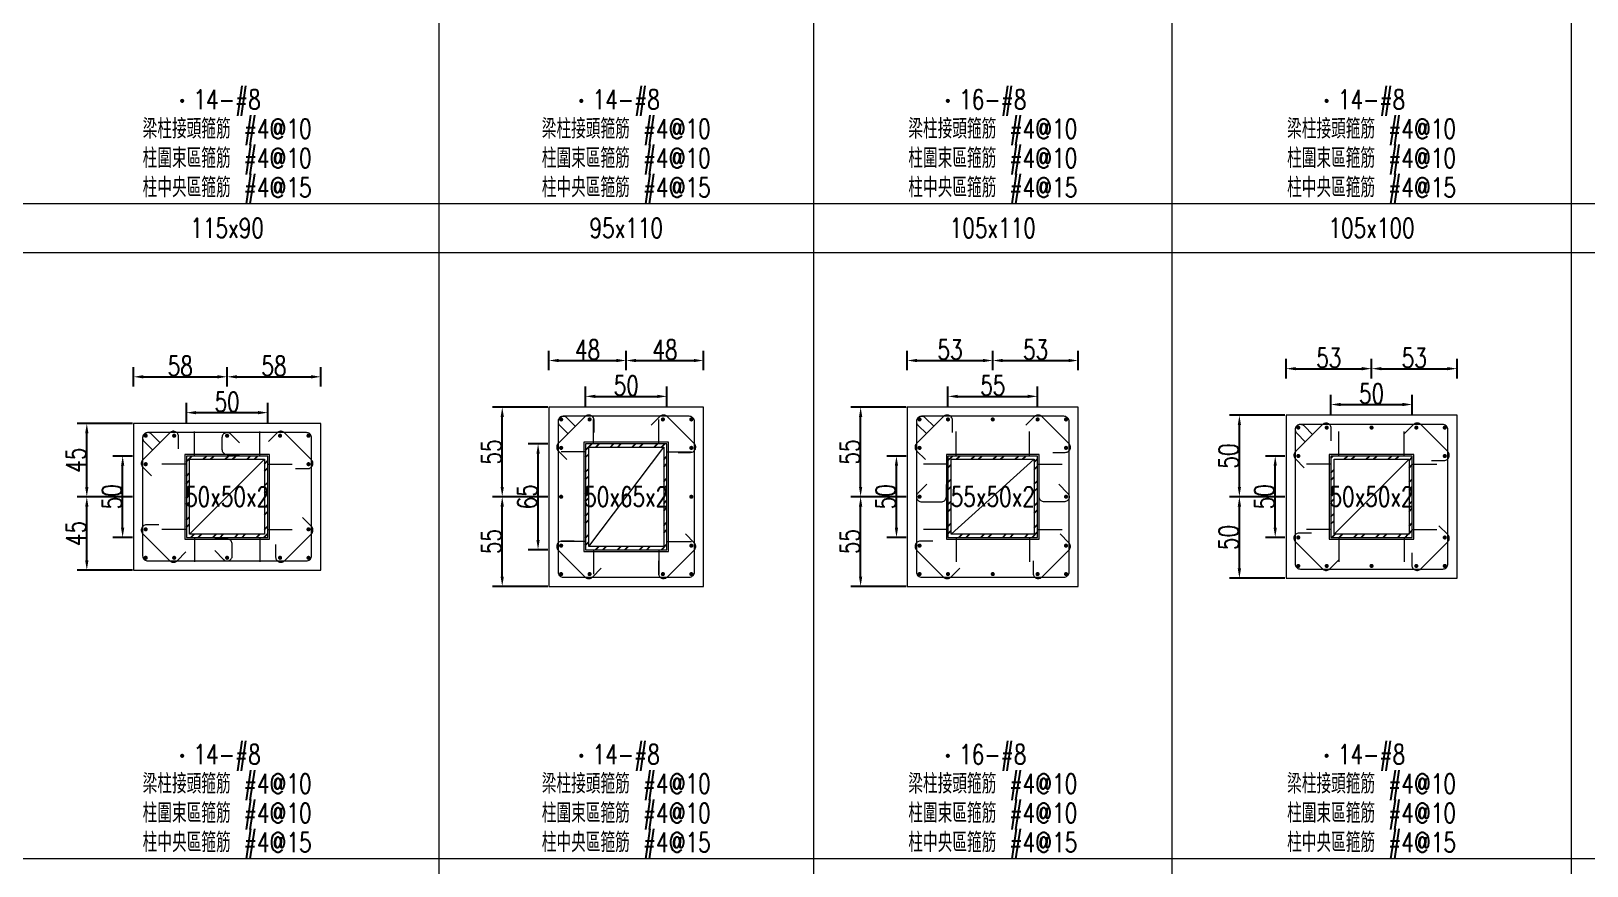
# Model space of a CAD drawing. Header units: millimetres. Extents: x 0 to 3905, y 0 to 8880.
# Drawn here: x 1970 to 2925, y 6055 to 6568 of the extents above; entities that cross this region are included whole.
import ezdxf
from ezdxf.enums import TextEntityAlignment as Align

# ---------------------------------------------------------------- set-up
doc = ezdxf.new("R2010")
doc.units = ezdxf.units.MM
doc.layers.get('DEFPOINTS').update_dxf_attribs({"color": 3})
for name, color, linetype in [('Hatch線', 6, 'Continuous'), ('主筋斷面', 2, 'Continuous'), ('文字-主筋根數', 7, 'Continuous'), ('文字-剪力筋 中央區', 7, 'Continuous'), ('文字-剪力筋-BC', 7, 'Continuous'), ('文字-剪力筋-圍束區', 7, 'Continuous'), ('文字-斷面尺寸', 7, 'Continuous'), ('文字-輔助字', 7, 'Continuous'), ('柱斷面線', 4, 'Continuous'), ('標註字', 4, 'Continuous'), ('箍筋線', 1, 'Continuous'), ('網格線', 7, 'Continuous'), ('鋼柱', 11, 'Continuous')]:
    doc.layers.add(name, color=color, linetype=linetype)
doc.styles.add('note', font='txt.shx', dxfattribs={"width": 0.75, "height": 12})
doc.styles.add('txt', font='txt.shx', dxfattribs={"height": 0.2, "bigfont": 'chineset.shx'})
doc.dimstyles.new('RCAD_DIM', dxfattribs={"dimtxt": 12, "dimasz": 6, "dimexe": 6, "dimexo": 0.625, "dimtad": 1, "dimdec": 0, "dimdsep": 46, "dimtxsty": 'note', "dimcen": 2.5, "dimclrd": 256, "dimclre": 256, "dimclrt": 256, "dimadec": 0, "dimazin": 0, "dimtfac": 1, "dimtmove": 0, "dimatfit": 3, "dimfxl": 0, "dimtolj": 1, "dimarcsym": 0})

# ---------------------------------------------------------------- blocks, each defined once
blk = doc.blocks.new('*D1164')
at = {"layer": 'DEFPOINTS', "color": 0}
for p in [(2115, 6333.625), (2065, 6327), (2115, 6327)]:
    blk.add_point(p, dxfattribs=at)
at = {"layer": '標註字', "lineweight": -2}
for p, q in [((2065, 6327.625), (2065, 6339.625)), ((2071, 6333.625), (2109, 6333.625)), ((2115, 6327.625), (2115, 6339.625))]:
    blk.add_line(p, q, dxfattribs=at)
at = {"layer": '標註字'}
for points in [[(2071, 6334.625), (2071, 6332.625), (2065, 6333.625)], [(2109, 6332.625), (2109, 6334.625), (2115, 6333.625)]]:
    blk.add_solid(points, dxfattribs=at)
at = {"layer": '標註字', "insert": (2090, 6340.25), "char_height": 12, "attachment_point": 5, "style": 'note'}
blk.add_mtext('\\A1;50', dxfattribs=at)
blk = doc.blocks.new('*D1165')
at = {"layer": 'DEFPOINTS', "color": 0}
for p in [(2025.875, 6307), (2032.5, 6307), (2032.5, 6257)]:
    blk.add_point(p, dxfattribs=at)
at = {"layer": '標註字', "lineweight": -2}
for p, q in [((2031.875, 6307), (2019.875, 6307)), ((2025.875, 6263), (2025.875, 6301)), ((2031.875, 6257), (2019.875, 6257))]:
    blk.add_line(p, q, dxfattribs=at)
at = {"layer": '標註字'}
for points in [[(2026.875, 6301), (2024.875, 6301), (2025.875, 6307)], [(2024.875, 6263), (2026.875, 6263), (2025.875, 6257)]]:
    blk.add_solid(points, dxfattribs=at)
at = {"layer": '標註字', "insert": (2019.25, 6282), "char_height": 12, "attachment_point": 5, "rotation": 90, "style": 'note'}
blk.add_mtext('\\A1;50', dxfattribs=at)
blk = doc.blocks.new('*D1166')
at = {"layer": 'DEFPOINTS', "color": 0}
for p in [(2090, 6355.625), (2032.5, 6349), (2090, 6349)]:
    blk.add_point(p, dxfattribs=at)
at = {"layer": '標註字', "lineweight": -2}
for p, q in [((2032.5, 6349.625), (2032.5, 6361.625)), ((2090, 6349.625), (2090, 6361.625)), ((2038.5, 6355.625), (2084, 6355.625))]:
    blk.add_line(p, q, dxfattribs=at)
at = {"layer": '標註字'}
for points in [[(2038.5, 6356.625), (2038.5, 6354.625), (2032.5, 6355.625)], [(2084, 6354.625), (2084, 6356.625), (2090, 6355.625)]]:
    blk.add_solid(points, dxfattribs=at)
at = {"layer": '標註字', "insert": (2061.25, 6362.25), "char_height": 12, "attachment_point": 5, "style": 'note'}
blk.add_mtext('\\A1;58', dxfattribs=at)
blk = doc.blocks.new('*D1167')
at = {"layer": 'DEFPOINTS', "color": 0}
for p in [(2147.5, 6355.625), (2090, 6349), (2147.5, 6349)]:
    blk.add_point(p, dxfattribs=at)
at = {"layer": '標註字', "lineweight": -2}
for p, q in [((2090, 6349.625), (2090, 6361.625)), ((2147.5, 6349.625), (2147.5, 6361.625)), ((2096, 6355.625), (2141.5, 6355.625))]:
    blk.add_line(p, q, dxfattribs=at)
at = {"layer": '標註字'}
for points in [[(2096, 6356.625), (2096, 6354.625), (2090, 6355.625)], [(2141.5, 6354.625), (2141.5, 6356.625), (2147.5, 6355.625)]]:
    blk.add_solid(points, dxfattribs=at)
at = {"layer": '標註字', "insert": (2118.75, 6362.25), "char_height": 12, "attachment_point": 5, "style": 'note'}
blk.add_mtext('\\A1;58', dxfattribs=at)
blk = doc.blocks.new('*D1168')
at = {"layer": 'DEFPOINTS', "color": 0}
for p in [(2003.875, 6282), (2032.5, 6282), (2032.5, 6237)]:
    blk.add_point(p, dxfattribs=at)
at = {"layer": '標註字', "lineweight": -2}
for p, q in [((2031.875, 6282), (1997.875, 6282)), ((2003.875, 6243), (2003.875, 6276)), ((2031.875, 6237), (1997.875, 6237))]:
    blk.add_line(p, q, dxfattribs=at)
at = {"layer": '標註字'}
for points in [[(2004.875, 6276), (2002.875, 6276), (2003.875, 6282)], [(2002.875, 6243), (2004.875, 6243), (2003.875, 6237)]]:
    blk.add_solid(points, dxfattribs=at)
at = {"layer": '標註字', "insert": (1997.25, 6259.5), "char_height": 12, "attachment_point": 5, "rotation": 90, "style": 'note'}
blk.add_mtext('\\A1;45', dxfattribs=at)
blk = doc.blocks.new('*D1169')
at = {"layer": 'DEFPOINTS', "color": 0}
for p in [(2003.875, 6327), (2032.5, 6327), (2032.5, 6282)]:
    blk.add_point(p, dxfattribs=at)
at = {"layer": '標註字', "lineweight": -2}
for p, q in [((2031.875, 6327), (1997.875, 6327)), ((2003.875, 6288), (2003.875, 6321)), ((2031.875, 6282), (1997.875, 6282))]:
    blk.add_line(p, q, dxfattribs=at)
at = {"layer": '標註字'}
for points in [[(2004.875, 6321), (2002.875, 6321), (2003.875, 6327)], [(2002.875, 6288), (2004.875, 6288), (2003.875, 6282)]]:
    blk.add_solid(points, dxfattribs=at)
at = {"layer": '標註字', "insert": (1997.25, 6304.5), "char_height": 12, "attachment_point": 5, "rotation": 90, "style": 'note'}
blk.add_mtext('\\A1;45', dxfattribs=at)
blk = doc.blocks.new('Circle_Filled')
at = {"const_width": 0.5}
blk.add_lwpolyline([(-0.25, 0, 1), (0.25, 0, 1)], format="xyb", close=True, dxfattribs=at)
blk = doc.blocks.new('*D1296')
at = {"layer": 'DEFPOINTS', "color": 0}
for p in [(2360, 6343.625), (2310, 6337), (2360, 6337)]:
    blk.add_point(p, dxfattribs=at)
at = {"layer": '標註字', "lineweight": -2}
for p, q in [((2310, 6337.625), (2310, 6349.625)), ((2316, 6343.625), (2354, 6343.625)), ((2360, 6337.625), (2360, 6349.625))]:
    blk.add_line(p, q, dxfattribs=at)
at = {"layer": '標註字'}
for points in [[(2316, 6344.625), (2316, 6342.625), (2310, 6343.625)], [(2354, 6342.625), (2354, 6344.625), (2360, 6343.625)]]:
    blk.add_solid(points, dxfattribs=at)
at = {"layer": '標註字', "insert": (2335, 6350.25), "char_height": 12, "attachment_point": 5, "style": 'note'}
blk.add_mtext('\\A1;50', dxfattribs=at)
blk = doc.blocks.new('*D1297')
at = {"layer": 'DEFPOINTS', "color": 0}
for p in [(2280.875, 6314.5), (2287.5, 6314.5), (2287.5, 6249.5)]:
    blk.add_point(p, dxfattribs=at)
at = {"layer": '標註字', "lineweight": -2}
for p, q in [((2286.875, 6314.5), (2274.875, 6314.5)), ((2280.875, 6255.5), (2280.875, 6308.5)), ((2286.875, 6249.5), (2274.875, 6249.5))]:
    blk.add_line(p, q, dxfattribs=at)
at = {"layer": '標註字'}
for points in [[(2281.875, 6308.5), (2279.875, 6308.5), (2280.875, 6314.5)], [(2279.875, 6255.5), (2281.875, 6255.5), (2280.875, 6249.5)]]:
    blk.add_solid(points, dxfattribs=at)
at = {"layer": '標註字', "insert": (2274.25, 6282), "char_height": 12, "attachment_point": 5, "rotation": 90, "style": 'note'}
blk.add_mtext('\\A1;65', dxfattribs=at)
blk = doc.blocks.new('*D1298')
at = {"layer": 'DEFPOINTS', "color": 0}
for p in [(2335, 6365.625), (2287.5, 6359), (2335, 6359)]:
    blk.add_point(p, dxfattribs=at)
at = {"layer": '標註字', "lineweight": -2}
for p, q in [((2287.5, 6359.625), (2287.5, 6371.625)), ((2335, 6359.625), (2335, 6371.625)), ((2293.5, 6365.625), (2329, 6365.625))]:
    blk.add_line(p, q, dxfattribs=at)
at = {"layer": '標註字'}
for points in [[(2293.5, 6366.625), (2293.5, 6364.625), (2287.5, 6365.625)], [(2329, 6364.625), (2329, 6366.625), (2335, 6365.625)]]:
    blk.add_solid(points, dxfattribs=at)
at = {"layer": '標註字', "insert": (2311.25, 6372.25), "char_height": 12, "attachment_point": 5, "style": 'note'}
blk.add_mtext('\\A1;48', dxfattribs=at)
blk = doc.blocks.new('*D1299')
at = {"layer": 'DEFPOINTS', "color": 0}
for p in [(2382.5, 6365.625), (2335, 6359), (2382.5, 6359)]:
    blk.add_point(p, dxfattribs=at)
at = {"layer": '標註字', "lineweight": -2}
for p, q in [((2335, 6359.625), (2335, 6371.625)), ((2382.5, 6359.625), (2382.5, 6371.625)), ((2341, 6365.625), (2376.5, 6365.625))]:
    blk.add_line(p, q, dxfattribs=at)
at = {"layer": '標註字'}
for points in [[(2341, 6366.625), (2341, 6364.625), (2335, 6365.625)], [(2376.5, 6364.625), (2376.5, 6366.625), (2382.5, 6365.625)]]:
    blk.add_solid(points, dxfattribs=at)
at = {"layer": '標註字', "insert": (2358.75, 6372.25), "char_height": 12, "attachment_point": 5, "style": 'note'}
blk.add_mtext('\\A1;48', dxfattribs=at)
blk = doc.blocks.new('*D1300')
at = {"layer": 'DEFPOINTS', "color": 0}
for p in [(2258.875, 6282), (2287.5, 6282), (2287.5, 6227)]:
    blk.add_point(p, dxfattribs=at)
at = {"layer": '標註字', "lineweight": -2}
for p, q in [((2286.875, 6282), (2252.875, 6282)), ((2258.875, 6233), (2258.875, 6276)), ((2286.875, 6227), (2252.875, 6227))]:
    blk.add_line(p, q, dxfattribs=at)
at = {"layer": '標註字'}
for points in [[(2259.875, 6276), (2257.875, 6276), (2258.875, 6282)], [(2257.875, 6233), (2259.875, 6233), (2258.875, 6227)]]:
    blk.add_solid(points, dxfattribs=at)
at = {"layer": '標註字', "insert": (2252.25, 6254.5), "char_height": 12, "attachment_point": 5, "rotation": 90, "style": 'note'}
blk.add_mtext('\\A1;55', dxfattribs=at)
blk = doc.blocks.new('*D1301')
at = {"layer": 'DEFPOINTS', "color": 0}
for p in [(2258.875, 6337), (2287.5, 6337), (2287.5, 6282)]:
    blk.add_point(p, dxfattribs=at)
at = {"layer": '標註字', "lineweight": -2}
for p, q in [((2286.875, 6337), (2252.875, 6337)), ((2258.875, 6288), (2258.875, 6331)), ((2286.875, 6282), (2252.875, 6282))]:
    blk.add_line(p, q, dxfattribs=at)
at = {"layer": '標註字'}
for points in [[(2259.875, 6331), (2257.875, 6331), (2258.875, 6337)], [(2257.875, 6288), (2259.875, 6288), (2258.875, 6282)]]:
    blk.add_solid(points, dxfattribs=at)
at = {"layer": '標註字', "insert": (2252.25, 6309.5), "char_height": 12, "attachment_point": 5, "rotation": 90, "style": 'note'}
blk.add_mtext('\\A1;55', dxfattribs=at)
blk = doc.blocks.new('*D1428')
at = {"layer": 'DEFPOINTS', "color": 0}
for p in [(2587.5, 6343.625), (2532.5, 6337), (2587.5, 6337)]:
    blk.add_point(p, dxfattribs=at)
at = {"layer": '標註字', "lineweight": -2}
for p, q in [((2532.5, 6337.625), (2532.5, 6349.625)), ((2538.5, 6343.625), (2581.5, 6343.625)), ((2587.5, 6337.625), (2587.5, 6349.625))]:
    blk.add_line(p, q, dxfattribs=at)
at = {"layer": '標註字'}
for points in [[(2538.5, 6344.625), (2538.5, 6342.625), (2532.5, 6343.625)], [(2581.5, 6342.625), (2581.5, 6344.625), (2587.5, 6343.625)]]:
    blk.add_solid(points, dxfattribs=at)
at = {"layer": '標註字', "insert": (2560, 6350.25), "char_height": 12, "attachment_point": 5, "style": 'note'}
blk.add_mtext('\\A1;55', dxfattribs=at)
blk = doc.blocks.new('*D1429')
at = {"layer": 'DEFPOINTS', "color": 0}
for p in [(2500.875, 6307), (2507.5, 6307), (2507.5, 6257)]:
    blk.add_point(p, dxfattribs=at)
at = {"layer": '標註字', "lineweight": -2}
for p, q in [((2506.875, 6307), (2494.875, 6307)), ((2500.875, 6263), (2500.875, 6301)), ((2506.875, 6257), (2494.875, 6257))]:
    blk.add_line(p, q, dxfattribs=at)
at = {"layer": '標註字'}
for points in [[(2501.875, 6301), (2499.875, 6301), (2500.875, 6307)], [(2499.875, 6263), (2501.875, 6263), (2500.875, 6257)]]:
    blk.add_solid(points, dxfattribs=at)
at = {"layer": '標註字', "insert": (2494.25, 6282), "char_height": 12, "attachment_point": 5, "rotation": 90, "style": 'note'}
blk.add_mtext('\\A1;50', dxfattribs=at)
blk = doc.blocks.new('*D1430')
at = {"layer": 'DEFPOINTS', "color": 0}
for p in [(2560, 6365.625), (2507.5, 6359), (2560, 6359)]:
    blk.add_point(p, dxfattribs=at)
at = {"layer": '標註字', "lineweight": -2}
for p, q in [((2507.5, 6359.625), (2507.5, 6371.625)), ((2560, 6359.625), (2560, 6371.625)), ((2513.5, 6365.625), (2554, 6365.625))]:
    blk.add_line(p, q, dxfattribs=at)
at = {"layer": '標註字'}
for points in [[(2513.5, 6366.625), (2513.5, 6364.625), (2507.5, 6365.625)], [(2554, 6364.625), (2554, 6366.625), (2560, 6365.625)]]:
    blk.add_solid(points, dxfattribs=at)
at = {"layer": '標註字', "insert": (2533.75, 6372.25), "char_height": 12, "attachment_point": 5, "style": 'note'}
blk.add_mtext('\\A1;53', dxfattribs=at)
blk = doc.blocks.new('*D1431')
at = {"layer": 'DEFPOINTS', "color": 0}
for p in [(2612.5, 6365.625), (2560, 6359), (2612.5, 6359)]:
    blk.add_point(p, dxfattribs=at)
at = {"layer": '標註字', "lineweight": -2}
for p, q in [((2560, 6359.625), (2560, 6371.625)), ((2612.5, 6359.625), (2612.5, 6371.625)), ((2566, 6365.625), (2606.5, 6365.625))]:
    blk.add_line(p, q, dxfattribs=at)
at = {"layer": '標註字'}
for points in [[(2566, 6366.625), (2566, 6364.625), (2560, 6365.625)], [(2606.5, 6364.625), (2606.5, 6366.625), (2612.5, 6365.625)]]:
    blk.add_solid(points, dxfattribs=at)
at = {"layer": '標註字', "insert": (2586.25, 6372.25), "char_height": 12, "attachment_point": 5, "style": 'note'}
blk.add_mtext('\\A1;53', dxfattribs=at)
blk = doc.blocks.new('*D1432')
at = {"layer": 'DEFPOINTS', "color": 0}
for p in [(2478.875, 6282), (2507.5, 6282), (2507.5, 6227)]:
    blk.add_point(p, dxfattribs=at)
at = {"layer": '標註字', "lineweight": -2}
for p, q in [((2506.875, 6282), (2472.875, 6282)), ((2478.875, 6233), (2478.875, 6276)), ((2506.875, 6227), (2472.875, 6227))]:
    blk.add_line(p, q, dxfattribs=at)
at = {"layer": '標註字'}
for points in [[(2479.875, 6276), (2477.875, 6276), (2478.875, 6282)], [(2477.875, 6233), (2479.875, 6233), (2478.875, 6227)]]:
    blk.add_solid(points, dxfattribs=at)
at = {"layer": '標註字', "insert": (2472.25, 6254.5), "char_height": 12, "attachment_point": 5, "rotation": 90, "style": 'note'}
blk.add_mtext('\\A1;55', dxfattribs=at)
blk = doc.blocks.new('*D1433')
at = {"layer": 'DEFPOINTS', "color": 0}
for p in [(2478.875, 6337), (2507.5, 6337), (2507.5, 6282)]:
    blk.add_point(p, dxfattribs=at)
at = {"layer": '標註字', "lineweight": -2}
for p, q in [((2506.875, 6337), (2472.875, 6337)), ((2478.875, 6288), (2478.875, 6331)), ((2506.875, 6282), (2472.875, 6282))]:
    blk.add_line(p, q, dxfattribs=at)
at = {"layer": '標註字'}
for points in [[(2479.875, 6331), (2477.875, 6331), (2478.875, 6337)], [(2477.875, 6288), (2479.875, 6288), (2478.875, 6282)]]:
    blk.add_solid(points, dxfattribs=at)
at = {"layer": '標註字', "insert": (2472.25, 6309.5), "char_height": 12, "attachment_point": 5, "rotation": 90, "style": 'note'}
blk.add_mtext('\\A1;55', dxfattribs=at)
blk = doc.blocks.new('*D1560')
at = {"layer": 'DEFPOINTS', "color": 0}
for p in [(2767.5, 6332), (2817.5, 6338.625), (2817.5, 6332)]:
    blk.add_point(p, dxfattribs=at)
at = {"layer": '標註字', "lineweight": -2}
for p, q in [((2767.5, 6332.625), (2767.5, 6344.625)), ((2817.5, 6332.625), (2817.5, 6344.625)), ((2773.5, 6338.625), (2811.5, 6338.625))]:
    blk.add_line(p, q, dxfattribs=at)
at = {"layer": '標註字'}
for points in [[(2773.5, 6339.625), (2773.5, 6337.625), (2767.5, 6338.625)], [(2811.5, 6337.625), (2811.5, 6339.625), (2817.5, 6338.625)]]:
    blk.add_solid(points, dxfattribs=at)
at = {"layer": '標註字', "insert": (2792.5, 6345.25), "char_height": 12, "attachment_point": 5, "style": 'note'}
blk.add_mtext('\\A1;50', dxfattribs=at)
blk = doc.blocks.new('*D1561')
at = {"layer": 'DEFPOINTS', "color": 0}
for p in [(2733.375, 6307), (2740, 6307), (2740, 6257)]:
    blk.add_point(p, dxfattribs=at)
at = {"layer": '標註字', "lineweight": -2}
for p, q in [((2739.375, 6307), (2727.375, 6307)), ((2733.375, 6263), (2733.375, 6301)), ((2739.375, 6257), (2727.375, 6257))]:
    blk.add_line(p, q, dxfattribs=at)
at = {"layer": '標註字'}
for points in [[(2734.375, 6301), (2732.375, 6301), (2733.375, 6307)], [(2732.375, 6263), (2734.375, 6263), (2733.375, 6257)]]:
    blk.add_solid(points, dxfattribs=at)
at = {"layer": '標註字', "insert": (2726.75, 6282), "char_height": 12, "attachment_point": 5, "rotation": 90, "style": 'note'}
blk.add_mtext('\\A1;50', dxfattribs=at)
blk = doc.blocks.new('*D1562')
at = {"layer": 'DEFPOINTS', "color": 0}
for p in [(2792.5, 6360.625), (2740, 6354), (2792.5, 6354)]:
    blk.add_point(p, dxfattribs=at)
at = {"layer": '標註字', "lineweight": -2}
for p, q in [((2740, 6354.625), (2740, 6366.625)), ((2746, 6360.625), (2786.5, 6360.625)), ((2792.5, 6354.625), (2792.5, 6366.625))]:
    blk.add_line(p, q, dxfattribs=at)
at = {"layer": '標註字'}
for points in [[(2746, 6361.625), (2746, 6359.625), (2740, 6360.625)], [(2786.5, 6359.625), (2786.5, 6361.625), (2792.5, 6360.625)]]:
    blk.add_solid(points, dxfattribs=at)
at = {"layer": '標註字', "insert": (2766.25, 6367.25), "char_height": 12, "attachment_point": 5, "style": 'note'}
blk.add_mtext('\\A1;53', dxfattribs=at)
blk = doc.blocks.new('*D1563')
at = {"layer": 'DEFPOINTS', "color": 0}
for p in [(2845, 6360.625), (2792.5, 6354), (2845, 6354)]:
    blk.add_point(p, dxfattribs=at)
at = {"layer": '標註字', "lineweight": -2}
for p, q in [((2792.5, 6354.625), (2792.5, 6366.625)), ((2798.5, 6360.625), (2839, 6360.625)), ((2845, 6354.625), (2845, 6366.625))]:
    blk.add_line(p, q, dxfattribs=at)
at = {"layer": '標註字'}
for points in [[(2798.5, 6361.625), (2798.5, 6359.625), (2792.5, 6360.625)], [(2839, 6359.625), (2839, 6361.625), (2845, 6360.625)]]:
    blk.add_solid(points, dxfattribs=at)
at = {"layer": '標註字', "insert": (2818.75, 6367.25), "char_height": 12, "attachment_point": 5, "style": 'note'}
blk.add_mtext('\\A1;53', dxfattribs=at)
blk = doc.blocks.new('*D1564')
at = {"layer": 'DEFPOINTS', "color": 0}
for p in [(2711.375, 6282), (2740, 6282), (2740, 6232)]:
    blk.add_point(p, dxfattribs=at)
at = {"layer": '標註字', "lineweight": -2}
for p, q in [((2739.375, 6282), (2705.375, 6282)), ((2711.375, 6238), (2711.375, 6276)), ((2739.375, 6232), (2705.375, 6232))]:
    blk.add_line(p, q, dxfattribs=at)
at = {"layer": '標註字'}
for points in [[(2712.375, 6276), (2710.375, 6276), (2711.375, 6282)], [(2710.375, 6238), (2712.375, 6238), (2711.375, 6232)]]:
    blk.add_solid(points, dxfattribs=at)
at = {"layer": '標註字', "insert": (2704.75, 6257), "char_height": 12, "attachment_point": 5, "rotation": 90, "style": 'note'}
blk.add_mtext('\\A1;50', dxfattribs=at)
blk = doc.blocks.new('*D1565')
at = {"layer": 'DEFPOINTS', "color": 0}
for p in [(2711.375, 6332), (2740, 6332), (2740, 6282)]:
    blk.add_point(p, dxfattribs=at)
at = {"layer": '標註字', "lineweight": -2}
for p, q in [((2739.375, 6332), (2705.375, 6332)), ((2711.375, 6288), (2711.375, 6326)), ((2739.375, 6282), (2705.375, 6282))]:
    blk.add_line(p, q, dxfattribs=at)
at = {"layer": '標註字'}
for points in [[(2712.375, 6326), (2710.375, 6326), (2711.375, 6332)], [(2710.375, 6288), (2712.375, 6288), (2711.375, 6282)]]:
    blk.add_solid(points, dxfattribs=at)
at = {"layer": '標註字', "insert": (2704.75, 6307), "char_height": 12, "attachment_point": 5, "rotation": 90, "style": 'note'}
blk.add_mtext('\\A1;50', dxfattribs=at)

msp = doc.modelspace()

# ---------------------------------------------------------------- hatches: boundary and pattern name
at = {"layer": 'Hatch線'}
h = msp.add_hatch(dxfattribs=at)
h.set_pattern_fill('ANSI32', color=256, style=0)
h.paths.add_polyline_path([(2310, 6249.5), (2360, 6249.5), (2360, 6314.5), (2310, 6314.5)], flags=17)
h.paths.add_polyline_path([(2312, 6251.5), (2312, 6312.5), (2358, 6312.5), (2358, 6251.5)])
h = msp.add_hatch(dxfattribs=at)
h.set_pattern_fill('ANSI32', color=256, style=0)
h.paths.add_polyline_path([(2065, 6257), (2115, 6257), (2115, 6307), (2065, 6307)], flags=17)
h.paths.add_polyline_path([(2067, 6259), (2067, 6305), (2113, 6305), (2113, 6259)])
h = msp.add_hatch(dxfattribs=at)
h.set_pattern_fill('ANSI32', color=256, style=0)
h.paths.add_polyline_path([(2532.5, 6257), (2587.5, 6257), (2587.5, 6307), (2532.5, 6307)], flags=17)
h.paths.add_polyline_path([(2534.5, 6259), (2534.5, 6305), (2585.5, 6305), (2585.5, 6259)])
h = msp.add_hatch(dxfattribs=at)
h.set_pattern_fill('ANSI32', color=256, style=0)
h.paths.add_polyline_path([(2767.5, 6257), (2817.5, 6257), (2817.5, 6307), (2767.5, 6307)], flags=17)
h.paths.add_polyline_path([(2769.5, 6259), (2769.5, 6305), (2815.5, 6305), (2815.5, 6259)])

# ---------------------------------------------------------------- linework, layer by layer
at = {"layer": 'DEFPOINTS', "lineweight": 5}
for points in [[(2315, 6314.5), (2315, 6329.5)], [(2355, 6314.5), (2355, 6329.5)], [(2070, 6307), (2070, 6322)], [(2110, 6307), (2110, 6322)], [(2310, 6248.5), (2361, 6248.5), (2361, 6315.5), (2309, 6315.5), (2309, 6248.5), (2310, 6248.5)], [(2537.5, 6307), (2537.5, 6322)], [(2582.5, 6307), (2582.5, 6322)], [(2772.5, 6307), (2772.5, 6322)], [(2812.5, 6307), (2812.5, 6322)], [(2065, 6256), (2116, 6256), (2116, 6308), (2064, 6308), (2064, 6256), (2065, 6256)], [(2067, 6259), (2113, 6305)], [(2310, 6309.5), (2295, 6309.5)], [(2312, 6251.5), (2358, 6312.5)], [(2360, 6309.5), (2375, 6309.5)], [(2532.5, 6256), (2588.5, 6256), (2588.5, 6308), (2531.5, 6308), (2531.5, 6256), (2532.5, 6256)], [(2534.5, 6259), (2585.5, 6305)], [(2767.5, 6256), (2818.5, 6256), (2818.5, 6308), (2766.5, 6308), (2766.5, 6256), (2767.5, 6256)], [(2769.5, 6259), (2815.5, 6305)], [(2065, 6302), (2050, 6302)], [(2115, 6302), (2130, 6302)], [(2532.5, 6302), (2517.5, 6302)], [(2587.5, 6302), (2602.5, 6302)], [(2767.5, 6302), (2752.5, 6302)], [(2817.5, 6302), (2832.5, 6302)], [(2065, 6262), (2050, 6262)], [(2070, 6257), (2070, 6242)], [(2110, 6257), (2110, 6242)], [(2115, 6262), (2130, 6262)], [(2532.5, 6262), (2517.5, 6262)], [(2537.5, 6257), (2537.5, 6242)], [(2582.5, 6257), (2582.5, 6242)], [(2587.5, 6262), (2602.5, 6262)], [(2767.5, 6262), (2752.5, 6262)], [(2772.5, 6257), (2772.5, 6242)], [(2812.5, 6257), (2812.5, 6242)], [(2817.5, 6262), (2832.5, 6262)], [(2310, 6254.5), (2295, 6254.5)], [(2315, 6249.5), (2315, 6234.5)], [(2355, 6249.5), (2355, 6234.5)], [(2360, 6254.5), (2375, 6254.5)]]:
    msp.add_lwpolyline(points, dxfattribs=at)
at = {"layer": '柱斷面線', "lineweight": 5}
for points in [[(2287.5, 6227), (2382.5, 6227), (2382.5, 6337), (2287.5, 6337), (2287.5, 6227)], [(2507.5, 6227), (2612.5, 6227), (2612.5, 6337), (2507.5, 6337), (2507.5, 6227)], [(2740, 6232), (2845, 6232), (2845, 6332), (2740, 6332), (2740, 6232)], [(2032.5, 6237), (2147.5, 6237), (2147.5, 6327), (2032.5, 6327), (2032.5, 6237)]]:
    msp.add_lwpolyline(points, dxfattribs=at)
at = {"layer": '箍筋線', "lineweight": 5}
for points in [[(2315.23, 6321.39), (2315.23, 6329.01), (2315.18, 6329.54), (2315.05, 6330.06), (2314.83, 6330.55), (2314.53, 6330.99), (2314.17, 6331.38), (2313.74, 6331.7), (2313.27, 6331.94), (2312.76, 6332.11), (2312.23, 6332.18), (2311.7, 6332.17), (2311.17, 6332.06), (2310.67, 6331.87), (2310.21, 6331.6), (2309.81, 6331.26), (2293.24, 6314.69), (2292.89, 6314.27), (2292.61, 6313.79), (2292.42, 6313.27), (2292.33, 6312.73), (2292.33, 6312.17), (2292.42, 6311.63), (2292.61, 6311.11), (2292.89, 6310.63), (2293.24, 6310.2), (2298.63, 6304.82)], [(2366.89, 6309.27), (2374.51, 6309.27), (2375.04, 6309.32), (2375.56, 6309.45), (2376.05, 6309.67), (2376.49, 6309.97), (2376.88, 6310.33), (2377.2, 6310.76), (2377.44, 6311.23), (2377.61, 6311.74), (2377.68, 6312.27), (2377.67, 6312.8), (2377.56, 6313.33), (2377.37, 6313.83), (2377.1, 6314.29), (2376.76, 6314.69), (2360.19, 6331.26), (2359.77, 6331.61), (2359.29, 6331.89), (2358.77, 6332.08), (2358.23, 6332.17), (2357.67, 6332.17), (2357.13, 6332.08), (2356.61, 6331.89), (2356.13, 6331.61), (2355.7, 6331.26), (2350.32, 6325.87)], [(2535.23, 6321.39), (2535.23, 6329.01), (2535.18, 6329.54), (2535.05, 6330.06), (2534.83, 6330.55), (2534.53, 6330.99), (2534.17, 6331.38), (2533.74, 6331.7), (2533.27, 6331.94), (2532.76, 6332.11), (2532.23, 6332.18), (2531.7, 6332.17), (2531.17, 6332.06), (2530.67, 6331.87), (2530.21, 6331.6), (2529.81, 6331.26), (2513.24, 6314.69), (2512.89, 6314.27), (2512.61, 6313.79), (2512.42, 6313.27), (2512.33, 6312.73), (2512.33, 6312.17), (2512.42, 6311.63), (2512.61, 6311.11), (2512.89, 6310.63), (2513.24, 6310.2), (2518.63, 6304.82)], [(2596.89, 6309.27), (2604.51, 6309.27), (2605.04, 6309.32), (2605.56, 6309.45), (2606.05, 6309.67), (2606.49, 6309.97), (2606.88, 6310.33), (2607.2, 6310.76), (2607.44, 6311.23), (2607.61, 6311.74), (2607.68, 6312.27), (2607.67, 6312.8), (2607.56, 6313.33), (2607.37, 6313.83), (2607.1, 6314.29), (2606.76, 6314.69), (2590.19, 6331.26), (2589.77, 6331.61), (2589.29, 6331.89), (2588.77, 6332.08), (2588.23, 6332.17), (2587.67, 6332.17), (2587.13, 6332.08), (2586.61, 6331.89), (2586.13, 6331.61), (2585.7, 6331.26), (2580.32, 6325.87)], [(2060.23, 6311.39), (2060.23, 6319.01), (2060.18, 6319.54), (2060.05, 6320.06), (2059.83, 6320.55), (2059.53, 6320.99), (2059.17, 6321.38), (2058.74, 6321.7), (2058.27, 6321.94), (2057.76, 6322.11), (2057.23, 6322.18), (2056.7, 6322.17), (2056.17, 6322.06), (2055.67, 6321.87), (2055.21, 6321.6), (2054.81, 6321.26), (2038.24, 6304.69), (2037.89, 6304.27), (2037.61, 6303.79), (2037.42, 6303.27), (2037.33, 6302.73), (2037.33, 6302.17), (2037.42, 6301.63), (2037.61, 6301.11), (2037.89, 6300.63), (2038.24, 6300.2), (2043.63, 6294.82)], [(2131.89, 6299.27), (2139.51, 6299.27), (2140.04, 6299.32), (2140.56, 6299.45), (2141.05, 6299.67), (2141.49, 6299.97), (2141.88, 6300.33), (2142.2, 6300.76), (2142.44, 6301.23), (2142.61, 6301.74), (2142.68, 6302.27), (2142.67, 6302.8), (2142.56, 6303.33), (2142.37, 6303.83), (2142.1, 6304.29), (2141.76, 6304.69), (2125.19, 6321.26), (2124.77, 6321.61), (2124.29, 6321.89), (2123.77, 6322.08), (2123.23, 6322.17), (2122.67, 6322.17), (2122.13, 6322.08), (2121.61, 6321.89), (2121.13, 6321.61), (2120.7, 6321.26), (2115.32, 6315.87)], [(2303.94, 6325.05), (2298.56, 6330.44), (2298.15, 6330.78), (2297.69, 6331.05), (2297.19, 6331.24), (2296.67, 6331.35), (2296.13, 6331.36), (2295.6, 6331.29), (2295.09, 6331.12), (2294.62, 6330.88), (2294.19, 6330.56), (2293.83, 6330.17), (2293.53, 6329.73), (2293.31, 6329.24), (2293.18, 6328.72), (2293.13, 6328.19), (2293.13, 6235.81), (2293.18, 6235.26), (2293.33, 6234.72), (2293.56, 6234.22), (2293.88, 6233.77), (2294.27, 6233.38), (2294.72, 6233.06), (2295.22, 6232.83), (2295.76, 6232.68), (2296.31, 6232.63), (2373.69, 6232.63), (2374.24, 6232.68), (2374.78, 6232.83), (2375.28, 6233.06), (2375.73, 6233.38), (2376.12, 6233.77), (2376.44, 6234.22), (2376.67, 6234.72), (2376.82, 6235.26), (2376.87, 6235.81), (2376.87, 6328.19), (2376.82, 6328.74), (2376.67, 6329.28), (2376.44, 6329.78), (2376.12, 6330.23), (2375.73, 6330.62), (2375.28, 6330.94), (2374.78, 6331.17), (2374.24, 6331.32), (2373.69, 6331.37), (2296.31, 6331.37), (2295.78, 6331.32), (2295.26, 6331.19), (2294.77, 6330.97), (2294.33, 6330.67), (2293.94, 6330.31), (2293.62, 6329.88), (2293.38, 6329.41), (2293.21, 6328.9), (2293.14, 6328.37), (2293.15, 6327.83), (2293.26, 6327.31), (2293.45, 6326.81), (2293.72, 6326.35), (2294.06, 6325.94), (2299.45, 6320.56)], [(2523.94, 6325.05), (2518.56, 6330.44), (2518.15, 6330.78), (2517.69, 6331.05), (2517.19, 6331.24), (2516.67, 6331.35), (2516.13, 6331.36), (2515.6, 6331.29), (2515.09, 6331.12), (2514.62, 6330.88), (2514.19, 6330.56), (2513.83, 6330.17), (2513.53, 6329.73), (2513.31, 6329.24), (2513.18, 6328.72), (2513.13, 6328.19), (2513.13, 6235.81), (2513.18, 6235.26), (2513.33, 6234.72), (2513.56, 6234.22), (2513.88, 6233.77), (2514.27, 6233.38), (2514.72, 6233.06), (2515.22, 6232.83), (2515.76, 6232.68), (2516.31, 6232.63), (2603.69, 6232.63), (2604.24, 6232.68), (2604.78, 6232.83), (2605.28, 6233.06), (2605.73, 6233.38), (2606.12, 6233.77), (2606.44, 6234.22), (2606.67, 6234.72), (2606.82, 6235.26), (2606.87, 6235.81), (2606.87, 6328.19), (2606.82, 6328.74), (2606.67, 6329.28), (2606.44, 6329.78), (2606.12, 6330.23), (2605.73, 6330.62), (2605.28, 6330.94), (2604.78, 6331.17), (2604.24, 6331.32), (2603.69, 6331.37), (2516.31, 6331.37), (2515.78, 6331.32), (2515.26, 6331.19), (2514.77, 6330.97), (2514.33, 6330.67), (2513.94, 6330.31), (2513.62, 6329.88), (2513.38, 6329.41), (2513.21, 6328.9), (2513.14, 6328.37), (2513.15, 6327.83), (2513.26, 6327.31), (2513.45, 6326.81), (2513.72, 6326.35), (2514.06, 6325.94), (2519.45, 6320.56)], [(2767.73, 6316.39), (2767.73, 6324.01), (2767.68, 6324.54), (2767.55, 6325.06), (2767.33, 6325.55), (2767.03, 6325.99), (2766.67, 6326.38), (2766.24, 6326.7), (2765.77, 6326.94), (2765.26, 6327.11), (2764.73, 6327.18), (2764.2, 6327.17), (2763.67, 6327.06), (2763.17, 6326.87), (2762.71, 6326.6), (2762.31, 6326.26), (2745.74, 6309.69), (2745.39, 6309.27), (2745.11, 6308.79), (2744.92, 6308.27), (2744.83, 6307.73), (2744.83, 6307.17), (2744.92, 6306.63), (2745.11, 6306.11), (2745.39, 6305.63), (2745.74, 6305.2), (2751.13, 6299.82)], [(2756.44, 6320.05), (2751.06, 6325.44), (2750.65, 6325.78), (2750.19, 6326.05), (2749.69, 6326.24), (2749.17, 6326.35), (2748.63, 6326.36), (2748.1, 6326.29), (2747.59, 6326.12), (2747.12, 6325.88), (2746.69, 6325.56), (2746.33, 6325.17), (2746.03, 6324.73), (2745.81, 6324.24), (2745.68, 6323.72), (2745.63, 6323.19), (2745.63, 6240.81), (2745.68, 6240.26), (2745.83, 6239.72), (2746.06, 6239.22), (2746.38, 6238.77), (2746.77, 6238.38), (2747.22, 6238.06), (2747.72, 6237.83), (2748.26, 6237.68), (2748.81, 6237.63), (2836.19, 6237.63), (2836.74, 6237.68), (2837.28, 6237.83), (2837.78, 6238.06), (2838.23, 6238.38), (2838.62, 6238.77), (2838.94, 6239.22), (2839.17, 6239.72), (2839.32, 6240.26), (2839.37, 6240.81), (2839.37, 6323.19), (2839.32, 6323.74), (2839.17, 6324.28), (2838.94, 6324.78), (2838.62, 6325.23), (2838.23, 6325.62), (2837.78, 6325.94), (2837.28, 6326.17), (2836.74, 6326.32), (2836.19, 6326.37), (2748.81, 6326.37), (2748.28, 6326.32), (2747.76, 6326.19), (2747.27, 6325.97), (2746.83, 6325.67), (2746.44, 6325.31), (2746.12, 6324.88), (2745.88, 6324.41), (2745.71, 6323.9), (2745.64, 6323.37), (2745.65, 6322.83), (2745.76, 6322.31), (2745.95, 6321.81), (2746.22, 6321.35), (2746.56, 6320.94), (2751.95, 6315.56)], [(2829.39, 6304.27), (2837.01, 6304.27), (2837.54, 6304.32), (2838.06, 6304.45), (2838.55, 6304.67), (2838.99, 6304.97), (2839.38, 6305.33), (2839.7, 6305.76), (2839.94, 6306.23), (2840.11, 6306.74), (2840.18, 6307.27), (2840.17, 6307.8), (2840.06, 6308.33), (2839.87, 6308.83), (2839.6, 6309.29), (2839.26, 6309.69), (2822.69, 6326.26), (2822.27, 6326.61), (2821.79, 6326.89), (2821.27, 6327.08), (2820.73, 6327.17), (2820.17, 6327.17), (2819.63, 6327.08), (2819.11, 6326.89), (2818.63, 6326.61), (2818.2, 6326.26), (2812.82, 6320.87)], [(2048.94, 6315.05), (2043.56, 6320.44), (2043.15, 6320.78), (2042.69, 6321.05), (2042.19, 6321.24), (2041.67, 6321.35), (2041.13, 6321.36), (2040.6, 6321.29), (2040.09, 6321.12), (2039.62, 6320.88), (2039.19, 6320.56), (2038.83, 6320.17), (2038.53, 6319.73), (2038.31, 6319.24), (2038.18, 6318.72), (2038.13, 6318.19), (2038.13, 6245.81), (2038.18, 6245.26), (2038.33, 6244.72), (2038.56, 6244.22), (2038.88, 6243.77), (2039.27, 6243.38), (2039.72, 6243.06), (2040.22, 6242.83), (2040.76, 6242.68), (2041.31, 6242.63), (2138.69, 6242.63), (2139.24, 6242.68), (2139.78, 6242.83), (2140.28, 6243.06), (2140.73, 6243.38), (2141.12, 6243.77), (2141.44, 6244.22), (2141.67, 6244.72), (2141.82, 6245.26), (2141.87, 6245.81), (2141.87, 6318.19), (2141.82, 6318.74), (2141.67, 6319.28), (2141.44, 6319.78), (2141.12, 6320.23), (2140.73, 6320.62), (2140.28, 6320.94), (2139.78, 6321.17), (2139.24, 6321.32), (2138.69, 6321.37), (2041.31, 6321.37), (2040.78, 6321.32), (2040.26, 6321.19), (2039.77, 6320.97), (2039.33, 6320.67), (2038.94, 6320.31), (2038.62, 6319.88), (2038.38, 6319.41), (2038.21, 6318.9), (2038.14, 6318.37), (2038.15, 6317.83), (2038.26, 6317.31), (2038.45, 6316.81), (2038.72, 6316.35), (2039.06, 6315.94), (2044.45, 6310.56)], [(2097.63, 6315.05), (2092.25, 6320.44), (2091.84, 6320.78), (2091.38, 6321.05), (2090.88, 6321.24), (2090.36, 6321.35), (2089.82, 6321.36), (2089.29, 6321.29), (2088.78, 6321.12), (2088.31, 6320.88), (2087.88, 6320.56), (2087.52, 6320.17), (2087.22, 6319.73), (2087, 6319.24), (2086.87, 6318.72), (2086.83, 6318.19), (2086.83, 6311.17), (2086.87, 6310.62), (2087.02, 6310.09), (2087.25, 6309.59), (2087.57, 6309.13), (2087.96, 6308.74), (2088.41, 6308.43), (2088.91, 6308.19), (2089.45, 6308.05), (2090, 6308), (2097.62, 6308)], [(2519.45, 6289.63), (2514.06, 6284.25), (2513.72, 6283.84), (2513.45, 6283.38), (2513.26, 6282.88), (2513.15, 6282.36), (2513.14, 6281.82), (2513.21, 6281.29), (2513.38, 6280.78), (2513.62, 6280.31), (2513.94, 6279.88), (2514.33, 6279.52), (2514.77, 6279.22), (2515.26, 6279), (2515.78, 6278.87), (2516.31, 6278.83), (2528.33, 6278.83), (2528.88, 6278.87), (2529.41, 6279.02), (2529.91, 6279.25), (2530.37, 6279.57), (2530.76, 6279.96), (2531.07, 6280.41), (2531.31, 6280.91), (2531.45, 6281.45), (2531.5, 6282), (2531.5, 6289.62)], [(2600.55, 6289.63), (2605.94, 6284.25), (2606.28, 6283.84), (2606.55, 6283.38), (2606.74, 6282.88), (2606.85, 6282.36), (2606.86, 6281.82), (2606.79, 6281.29), (2606.62, 6280.78), (2606.38, 6280.31), (2606.06, 6279.88), (2605.67, 6279.52), (2605.23, 6279.22), (2604.74, 6279), (2604.22, 6278.87), (2603.69, 6278.83), (2591.67, 6278.83), (2591.12, 6278.87), (2590.59, 6279.02), (2590.09, 6279.25), (2589.63, 6279.57), (2589.24, 6279.96), (2588.93, 6280.41), (2588.69, 6280.91), (2588.55, 6281.45), (2588.5, 6282), (2588.5, 6289.62)], [(2119.77, 6252.61), (2119.77, 6244.99), (2119.82, 6244.46), (2119.95, 6243.94), (2120.17, 6243.45), (2120.47, 6243.01), (2120.83, 6242.62), (2121.26, 6242.3), (2121.73, 6242.06), (2122.24, 6241.89), (2122.77, 6241.82), (2123.3, 6241.83), (2123.83, 6241.94), (2124.33, 6242.13), (2124.79, 6242.4), (2125.19, 6242.74), (2141.76, 6259.31), (2142.11, 6259.73), (2142.39, 6260.21), (2142.58, 6260.73), (2142.67, 6261.27), (2142.67, 6261.83), (2142.58, 6262.37), (2142.39, 6262.89), (2142.11, 6263.37), (2141.76, 6263.8), (2136.37, 6269.18)], [(2048.11, 6264.73), (2040.49, 6264.73), (2039.96, 6264.68), (2039.44, 6264.55), (2038.95, 6264.33), (2038.51, 6264.03), (2038.12, 6263.67), (2037.8, 6263.24), (2037.56, 6262.77), (2037.39, 6262.26), (2037.32, 6261.73), (2037.33, 6261.2), (2037.44, 6260.67), (2037.63, 6260.17), (2037.9, 6259.71), (2038.24, 6259.31), (2054.81, 6242.74), (2055.23, 6242.39), (2055.71, 6242.11), (2056.23, 6241.92), (2056.77, 6241.83), (2057.33, 6241.83), (2057.87, 6241.92), (2058.39, 6242.11), (2058.87, 6242.39), (2059.3, 6242.74), (2064.68, 6248.13)], [(2082.37, 6248.95), (2087.75, 6243.56), (2088.16, 6243.22), (2088.62, 6242.95), (2089.12, 6242.76), (2089.64, 6242.65), (2090.18, 6242.64), (2090.71, 6242.71), (2091.22, 6242.88), (2091.69, 6243.12), (2092.12, 6243.44), (2092.48, 6243.83), (2092.78, 6244.27), (2093, 6244.76), (2093.13, 6245.28), (2093.17, 6245.81), (2093.17, 6252.83), (2093.13, 6253.38), (2092.98, 6253.91), (2092.75, 6254.41), (2092.43, 6254.87), (2092.04, 6255.26), (2091.59, 6255.57), (2091.09, 6255.81), (2090.55, 6255.95), (2090, 6256), (2082.38, 6256)], [(2354.77, 6242.61), (2354.77, 6234.99), (2354.82, 6234.46), (2354.95, 6233.94), (2355.17, 6233.45), (2355.47, 6233.01), (2355.83, 6232.62), (2356.26, 6232.3), (2356.73, 6232.06), (2357.24, 6231.89), (2357.77, 6231.82), (2358.3, 6231.83), (2358.83, 6231.94), (2359.33, 6232.13), (2359.79, 6232.4), (2360.19, 6232.74), (2376.76, 6249.31), (2377.11, 6249.73), (2377.39, 6250.21), (2377.58, 6250.73), (2377.67, 6251.27), (2377.67, 6251.83), (2377.58, 6252.37), (2377.39, 6252.89), (2377.11, 6253.37), (2376.76, 6253.8), (2371.37, 6259.18)], [(2584.77, 6242.61), (2584.77, 6234.99), (2584.82, 6234.46), (2584.95, 6233.94), (2585.17, 6233.45), (2585.47, 6233.01), (2585.83, 6232.62), (2586.26, 6232.3), (2586.73, 6232.06), (2587.24, 6231.89), (2587.77, 6231.82), (2588.3, 6231.83), (2588.83, 6231.94), (2589.33, 6232.13), (2589.79, 6232.4), (2590.19, 6232.74), (2606.76, 6249.31), (2607.11, 6249.73), (2607.39, 6250.21), (2607.58, 6250.73), (2607.67, 6251.27), (2607.67, 6251.83), (2607.58, 6252.37), (2607.39, 6252.89), (2607.11, 6253.37), (2606.76, 6253.8), (2601.37, 6259.18)], [(2755.61, 6259.73), (2747.99, 6259.73), (2747.46, 6259.68), (2746.94, 6259.55), (2746.45, 6259.33), (2746.01, 6259.03), (2745.62, 6258.67), (2745.3, 6258.24), (2745.06, 6257.77), (2744.89, 6257.26), (2744.82, 6256.73), (2744.83, 6256.2), (2744.94, 6255.67), (2745.13, 6255.17), (2745.4, 6254.71), (2745.74, 6254.31), (2762.31, 6237.74), (2762.73, 6237.39), (2763.21, 6237.11), (2763.73, 6236.92), (2764.27, 6236.83), (2764.83, 6236.83), (2765.37, 6236.92), (2765.89, 6237.11), (2766.37, 6237.39), (2766.8, 6237.74), (2772.18, 6243.13)], [(2817.27, 6247.61), (2817.27, 6239.99), (2817.32, 6239.46), (2817.45, 6238.94), (2817.67, 6238.45), (2817.97, 6238.01), (2818.33, 6237.62), (2818.76, 6237.3), (2819.23, 6237.06), (2819.74, 6236.89), (2820.27, 6236.82), (2820.8, 6236.83), (2821.33, 6236.94), (2821.83, 6237.13), (2822.29, 6237.4), (2822.69, 6237.74), (2839.26, 6254.31), (2839.61, 6254.73), (2839.89, 6255.21), (2840.08, 6255.73), (2840.17, 6256.27), (2840.17, 6256.83), (2840.08, 6257.37), (2839.89, 6257.89), (2839.61, 6258.37), (2839.26, 6258.8), (2833.87, 6264.18)], [(2303.11, 6254.73), (2295.49, 6254.73), (2294.96, 6254.68), (2294.44, 6254.55), (2293.95, 6254.33), (2293.51, 6254.03), (2293.12, 6253.67), (2292.8, 6253.24), (2292.56, 6252.77), (2292.39, 6252.26), (2292.32, 6251.73), (2292.33, 6251.2), (2292.44, 6250.67), (2292.63, 6250.17), (2292.9, 6249.71), (2293.24, 6249.31), (2309.81, 6232.74), (2310.23, 6232.39), (2310.71, 6232.11), (2311.23, 6231.92), (2311.77, 6231.83), (2312.33, 6231.83), (2312.87, 6231.92), (2313.39, 6232.11), (2313.87, 6232.39), (2314.3, 6232.74), (2319.68, 6238.13)], [(2523.11, 6254.73), (2515.49, 6254.73), (2514.96, 6254.68), (2514.44, 6254.55), (2513.95, 6254.33), (2513.51, 6254.03), (2513.12, 6253.67), (2512.8, 6253.24), (2512.56, 6252.77), (2512.39, 6252.26), (2512.32, 6251.73), (2512.33, 6251.2), (2512.44, 6250.67), (2512.63, 6250.17), (2512.9, 6249.71), (2513.24, 6249.31), (2529.81, 6232.74), (2530.23, 6232.39), (2530.71, 6232.11), (2531.23, 6231.92), (2531.77, 6231.83), (2532.33, 6231.83), (2532.87, 6231.92), (2533.39, 6232.11), (2533.87, 6232.39), (2534.3, 6232.74), (2539.68, 6238.13)]]:
    msp.add_lwpolyline(points, dxfattribs=at)
at = {"layer": '網格線', "lineweight": 5}
for points in [[(2220, 6834), (2220, 6462)], [(2450, 6834), (2450, 6462)], [(2670, 6834), (2670, 6462)], [(2915, 6834), (2915, 6462)], [(1960, 6462), (2220, 6462)], [(2220, 6462), (2450, 6462)], [(2220, 6462), (2220, 6432)], [(2450, 6462), (2670, 6462)], [(2450, 6462), (2450, 6432)], [(2670, 6462), (2915, 6462)], [(2670, 6462), (2670, 6432)], [(2915, 6462), (3125, 6462)], [(2915, 6462), (2915, 6432)], [(1960, 6432), (2220, 6432)], [(2220, 6432), (2450, 6432)], [(2220, 6432), (2220, 6060)], [(2450, 6432), (2670, 6432)], [(2450, 6432), (2450, 6060)], [(2670, 6432), (2915, 6432)], [(2670, 6432), (2670, 6060)], [(2915, 6432), (3125, 6432)], [(2915, 6432), (2915, 6060)], [(1960, 6060), (2220, 6060)], [(2220, 6060), (2450, 6060)], [(2220, 6060), (2220, 6030)], [(2450, 6060), (2670, 6060)], [(2450, 6060), (2450, 6030)], [(2670, 6060), (2915, 6060)], [(2670, 6060), (2670, 6030)], [(2915, 6060), (3125, 6060)], [(2915, 6060), (2915, 6030)]]:
    msp.add_lwpolyline(points, dxfattribs=at)
at = {"layer": '鋼柱', "lineweight": 5}
for points in [[(2310, 6249.5), (2360, 6249.5), (2360, 6314.5), (2310, 6314.5), (2310, 6249.5)], [(2065, 6257), (2115, 6257), (2115, 6307), (2065, 6307), (2065, 6257)], [(2067, 6259), (2067, 6305), (2113, 6305), (2113, 6259), (2067, 6259)], [(2312, 6251.5), (2312, 6312.5), (2358, 6312.5), (2358, 6251.5), (2312, 6251.5)], [(2532.5, 6257), (2587.5, 6257), (2587.5, 6307), (2532.5, 6307), (2532.5, 6257)], [(2534.5, 6259), (2534.5, 6305), (2585.5, 6305), (2585.5, 6259), (2534.5, 6259)], [(2767.5, 6257), (2817.5, 6257), (2817.5, 6307), (2767.5, 6307), (2767.5, 6257)], [(2769.5, 6259), (2769.5, 6305), (2815.5, 6305), (2815.5, 6259), (2769.5, 6259)]]:
    msp.add_lwpolyline(points, dxfattribs=at)

# ---------------------------------------------------------------- block references
at = {"layer": '主筋斷面', "lineweight": 5, "xscale": 2.539999961853027, "yscale": 2.539999961853027}
for p in [(2062.42, 6525), (2307.42, 6525), (2532.42, 6525), (2764.92, 6525), (2295.04, 6329.46), (2312.5, 6329.46), (2357.5, 6329.46), (2374.96, 6329.46), (2515.04, 6329.46), (2532.5, 6329.46), (2560, 6329.46), (2587.5, 6329.46), (2604.96, 6329.46), (2747.54, 6324.46), (2765, 6324.46), (2792.5, 6324.46), (2820, 6324.46), (2837.46, 6324.46), (2040.04, 6319.46), (2057.5, 6319.46), (2090, 6319.46), (2122.5, 6319.46), (2139.96, 6319.46), (2295.04, 6312), (2374.96, 6312), (2515.04, 6312), (2604.96, 6312), (2040.04, 6302), (2139.96, 6302), (2747.54, 6307), (2837.46, 6307), (2295.04, 6282), (2374.96, 6282), (2515.04, 6282), (2604.96, 6282), (2040.04, 6262), (2139.96, 6262), (2747.54, 6257), (2837.46, 6257), (2040.04, 6244.54), (2057.5, 6244.54), (2090, 6244.54), (2122.5, 6244.54), (2139.96, 6244.54), (2295.04, 6252), (2374.96, 6252), (2515.04, 6252), (2604.96, 6252), (2747.54, 6239.54), (2765, 6239.54), (2792.5, 6239.54), (2820, 6239.54), (2837.46, 6239.54), (2295.04, 6234.54), (2312.5, 6234.54), (2357.5, 6234.54), (2374.96, 6234.54), (2515.04, 6234.54), (2532.5, 6234.54), (2560, 6234.54), (2587.5, 6234.54), (2604.96, 6234.54), (2062.42, 6123), (2307.42, 6123), (2532.42, 6123), (2764.92, 6123)]:
    msp.add_blockref('Circle_Filled', p, dxfattribs=at)

# ---------------------------------------------------------------- texts
at = {"layer": '文字-主筋根數', "style": 'txt', "width": 0.75}
for s, p in [('14-#8', (2090, 6525)), ('14-#8', (2335, 6525)), ('16-#8', (2560, 6525)), ('14-#8', (2792.5, 6525)), ('14-#8', (2090, 6123)), ('14-#8', (2335, 6123)), ('16-#8', (2560, 6123)), ('14-#8', (2792.5, 6123))]:
    msp.add_text(s, height=12, dxfattribs=at).set_placement(p, align=Align.MIDDLE)
at = {"layer": '文字-剪力筋 中央區', "style": 'txt', "width": 0.75}
for p in [(2090, 6471), (2335, 6471), (2560, 6471), (2792.5, 6471), (2090, 6069), (2335, 6069), (2560, 6069), (2792.5, 6069)]:
    msp.add_text('柱中央區箍筋 #4@15', height=12, dxfattribs=at).set_placement(p, align=Align.MIDDLE)
at = {"layer": '文字-剪力筋-BC', "style": 'txt', "width": 0.75}
for p in [(2090, 6507), (2335, 6507), (2560, 6507), (2792.5, 6507), (2090, 6105), (2335, 6105), (2560, 6105), (2792.5, 6105)]:
    msp.add_text('梁柱接頭箍筋 #4@10', height=12, dxfattribs=at).set_placement(p, align=Align.MIDDLE)
at = {"layer": '文字-剪力筋-圍束區', "style": 'txt', "width": 0.75}
for p in [(2090, 6489), (2335, 6489), (2560, 6489), (2792.5, 6489), (2090, 6087), (2335, 6087), (2560, 6087), (2792.5, 6087)]:
    msp.add_text('柱圍束區箍筋 #4@10', height=12, dxfattribs=at).set_placement(p, align=Align.MIDDLE)
at = {"layer": '文字-斷面尺寸', "style": 'txt', "width": 0.75}
for s, p in [('115x90', (2090, 6447)), ('95x110', (2335, 6447)), ('105x110', (2560, 6447)), ('105x100', (2792.5, 6447))]:
    msp.add_text(s, height=12, dxfattribs=at).set_placement(p, align=Align.MIDDLE)
at = {"layer": '文字-輔助字', "style": 'txt', "width": 0.75}
for s, p in [('50x50x2', (2090, 6282)), ('50x65x2', (2335, 6282)), ('55x50x2', (2560, 6282)), ('50x50x2', (2792.5, 6282))]:
    msp.add_text(s, height=12, dxfattribs=at).set_placement(p, align=Align.MIDDLE)

# ---------------------------------------------------------------- dimensions: what is measured, and where the dimension line sits
at = {"layer": '標註字'}
for base, p1, p2, picture, middle in [((2335, 6365.625), (2287.5, 6359), (2335, 6359), '*D1298', (2311.25, 6372.25)), ((2382.5, 6365.625), (2335, 6359), (2382.5, 6359), '*D1299', (2358.75, 6372.25)), ((2560, 6365.625), (2507.5, 6359), (2560, 6359), '*D1430', (2533.75, 6372.25)), ((2612.5, 6365.625), (2560, 6359), (2612.5, 6359), '*D1431', (2586.25, 6372.25)), ((2090, 6355.625), (2032.5, 6349), (2090, 6349), '*D1166', (2061.25, 6362.25)), ((2147.5, 6355.625), (2090, 6349), (2147.5, 6349), '*D1167', (2118.75, 6362.25)), ((2792.5, 6360.625), (2740, 6354), (2792.5, 6354), '*D1562', (2766.25, 6367.25)), ((2845, 6360.625), (2792.5, 6354), (2845, 6354), '*D1563', (2818.75, 6367.25)), ((2360, 6343.62), (2310, 6337), (2360, 6337), '*D1296', (2335, 6350.25)), ((2587.5, 6343.62), (2532.5, 6337), (2587.5, 6337), '*D1428', (2560, 6350.25)), ((2817.5, 6338.62), (2767.5, 6332), (2817.5, 6332), '*D1560', (2792.5, 6345.25)), ((2115, 6333.62), (2065, 6327), (2115, 6327), '*D1164', (2090, 6340.25))]:
    dim = msp.add_linear_dim(base=base, p1=p1, p2=p2, dimstyle='RCAD_DIM', dxfattribs=at)
    dim.commit()
    dim.dimension.update_dxf_attribs({"geometry": picture, "text_midpoint": middle})
for base, p1, p2, picture, middle in [((2258.88, 6337), (2287.5, 6282), (2287.5, 6337), '*D1301', (2252.25, 6309.5)), ((2478.88, 6337), (2507.5, 6282), (2507.5, 6337), '*D1433', (2472.25, 6309.5)), ((2711.38, 6332), (2740, 6282), (2740, 6332), '*D1565', (2704.75, 6307)), ((2003.88, 6327), (2032.5, 6282), (2032.5, 6327), '*D1169', (1997.25, 6304.5)), ((2280.88, 6314.5), (2287.5, 6249.5), (2287.5, 6314.5), '*D1297', (2274.25, 6282)), ((2025.88, 6307), (2032.5, 6257), (2032.5, 6307), '*D1165', (2019.25, 6282)), ((2500.88, 6307), (2507.5, 6257), (2507.5, 6307), '*D1429', (2494.25, 6282)), ((2733.38, 6307), (2740, 6257), (2740, 6307), '*D1561', (2726.75, 6282)), ((2003.88, 6282), (2032.5, 6237), (2032.5, 6282), '*D1168', (1997.25, 6259.5)), ((2258.88, 6282), (2287.5, 6227), (2287.5, 6282), '*D1300', (2252.25, 6254.5)), ((2478.88, 6282), (2507.5, 6227), (2507.5, 6282), '*D1432', (2472.25, 6254.5)), ((2711.38, 6282), (2740, 6232), (2740, 6282), '*D1564', (2704.75, 6257))]:
    dim = msp.add_linear_dim(base=base, p1=p1, p2=p2, angle=90, dimstyle='RCAD_DIM', dxfattribs=at)
    dim.commit()
    dim.dimension.update_dxf_attribs({"geometry": picture, "text_midpoint": middle})

doc.saveas('drawing.dxf')
